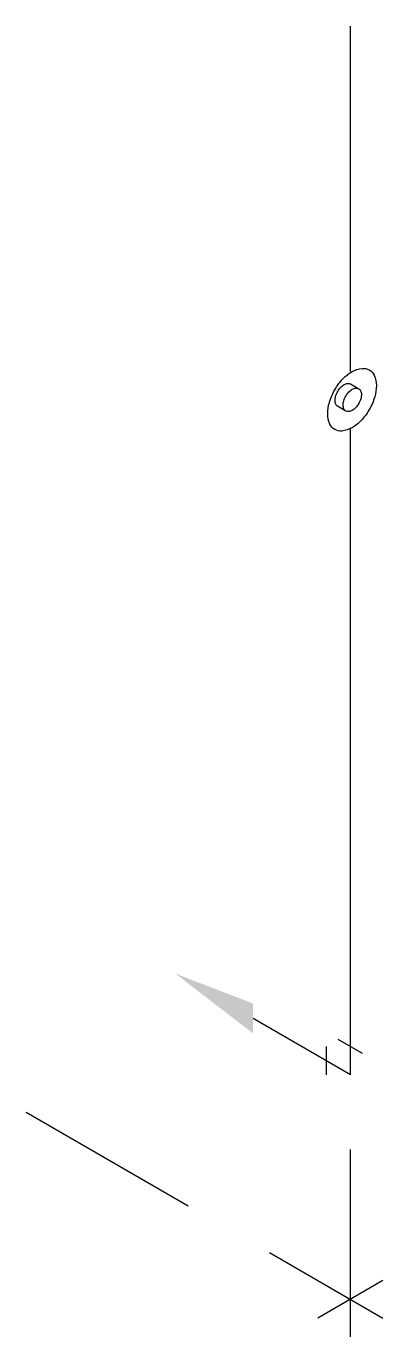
# Model space of a CAD drawing. Header units: millimetres. Extents: x -2825.25 to -2824.77, y 1111.43 to 1113.18.
import ezdxf

# ---------------------------------------------------------------- set-up
doc = ezdxf.new("R2010")
doc.units = ezdxf.units.MM
doc.linetypes.add('HIDDEN', pattern=[0.375, 0.25, -0.125])
doc.layers.add('Hds_iso_símbolos', color=2, linetype='Continuous')
doc.layers.add('Hds_iso_tubos', color=5, linetype='Continuous')

msp = doc.modelspace()

# ---------------------------------------------------------------- linework, layer by layer
at = {"layer": 'Hds_iso_símbolos', "color": 1}
for p, q in [((-2824.8155, 1112.7038), (-2824.8043, 1112.6973)), ((-2824.8216, 1112.6676), (-2824.8327, 1112.6739))]:
    msp.add_line(p, q, dxfattribs=at)
at = {"layer": 'Hds_iso_símbolos'}
for p, q in [((-2824.7994, 1111.8095), (-2824.8319, 1111.8283)), ((-2824.8481, 1111.8189), (-2824.8481, 1111.7814))]:
    msp.add_line(p, q, dxfattribs=at)
at = {"layer": 'Hds_iso_símbolos', "color": 1, "linetype": 'HIDDEN'}
for p, q in [((-2824.8156, 1111.4314), (-2824.8156, 1111.7814)), ((-2825.2486, 1111.7314), (-2824.7723, 1111.4564)), ((-2824.8589, 1111.5064), (-2824.7723, 1111.4564)), ((-2824.7723, 1111.5064), (-2824.8589, 1111.4564))]:
    msp.add_line(p, q, dxfattribs=at)
at = {"layer": 'Hds_iso_símbolos'}
msp.add_lwpolyline([(-2824.8364, 1112.696, -0.058752), (-2824.8253, 1112.7108, -0.072341), (-2824.8134, 1112.7202, -0.106617), (-2824.8, 1112.7245, -0.156851), (-2824.7905, 1112.7225, -0.156851), (-2824.7839, 1112.7153, -0.106617), (-2824.7809, 1112.7015, -0.072341), (-2824.7831, 1112.6865, -0.058752), (-2824.7905, 1112.6694, -0.058752), (-2824.8016, 1112.6546, -0.072341), (-2824.8134, 1112.6452, -0.106617), (-2824.8269, 1112.6409, -0.156851), (-2824.8364, 1112.6429, -0.156851), (-2824.8429, 1112.6501, -0.106617), (-2824.8459, 1112.664, -0.072341), (-2824.8437, 1112.6789, -0.058752)], format="xyb", close=True, dxfattribs=at)
at = {"layer": 'Hds_iso_símbolos', "color": 1}
msp.add_lwpolyline([(-2824.8324, 1112.6738, 0), (-2824.8326, 1112.6739, -0.156851), (-2824.835, 1112.6766, -0.106617), (-2824.8361, 1112.6818, -0.072341), (-2824.8353, 1112.6874, -0.058752), (-2824.8326, 1112.6938, -0.058752), (-2824.8284, 1112.6993, -0.072341), (-2824.8239, 1112.7028, -0.106617), (-2824.8189, 1112.7045, -0.156851), (-2824.8153, 1112.7037, 0), (-2824.8152, 1112.7036)], format="xyb", dxfattribs=at)
msp.add_lwpolyline([(-2824.8045, 1112.6776, -0.058752), (-2824.8087, 1112.672, -0.072341), (-2824.8131, 1112.6685, -0.106617), (-2824.8182, 1112.6668, -0.156851), (-2824.8217, 1112.6676, -0.156851), (-2824.8242, 1112.6703, -0.106617), (-2824.8253, 1112.6755, -0.072341), (-2824.8245, 1112.6811, -0.058752), (-2824.8217, 1112.6875, -0.058752), (-2824.8176, 1112.6931, -0.072341), (-2824.8131, 1112.6966, -0.106617), (-2824.8081, 1112.6982, -0.156851), (-2824.8045, 1112.6974, -0.156851), (-2824.8021, 1112.6947, -0.106617), (-2824.8009, 1112.6896, -0.072341), (-2824.8018, 1112.684, -0.058752)], format="xyb", close=True, dxfattribs=at)
msp.add_solid([(-2824.9455, 1111.8764), (-2824.9455, 1111.8364), (-2825.0495, 1111.9164)], dxfattribs=at)
at = {"layer": 'Hds_iso_tubos', "linetype": 'Continuous'}
for p, q in [((-2824.8156, 1112.7202), (-2824.8156, 1113.1814)), ((-2824.8156, 1111.7814), (-2824.8156, 1112.6452)), ((-2824.8156, 1111.7814), (-2824.9455, 1111.8564))]:
    msp.add_line(p, q, dxfattribs=at)

doc.saveas('drawing.dxf')
